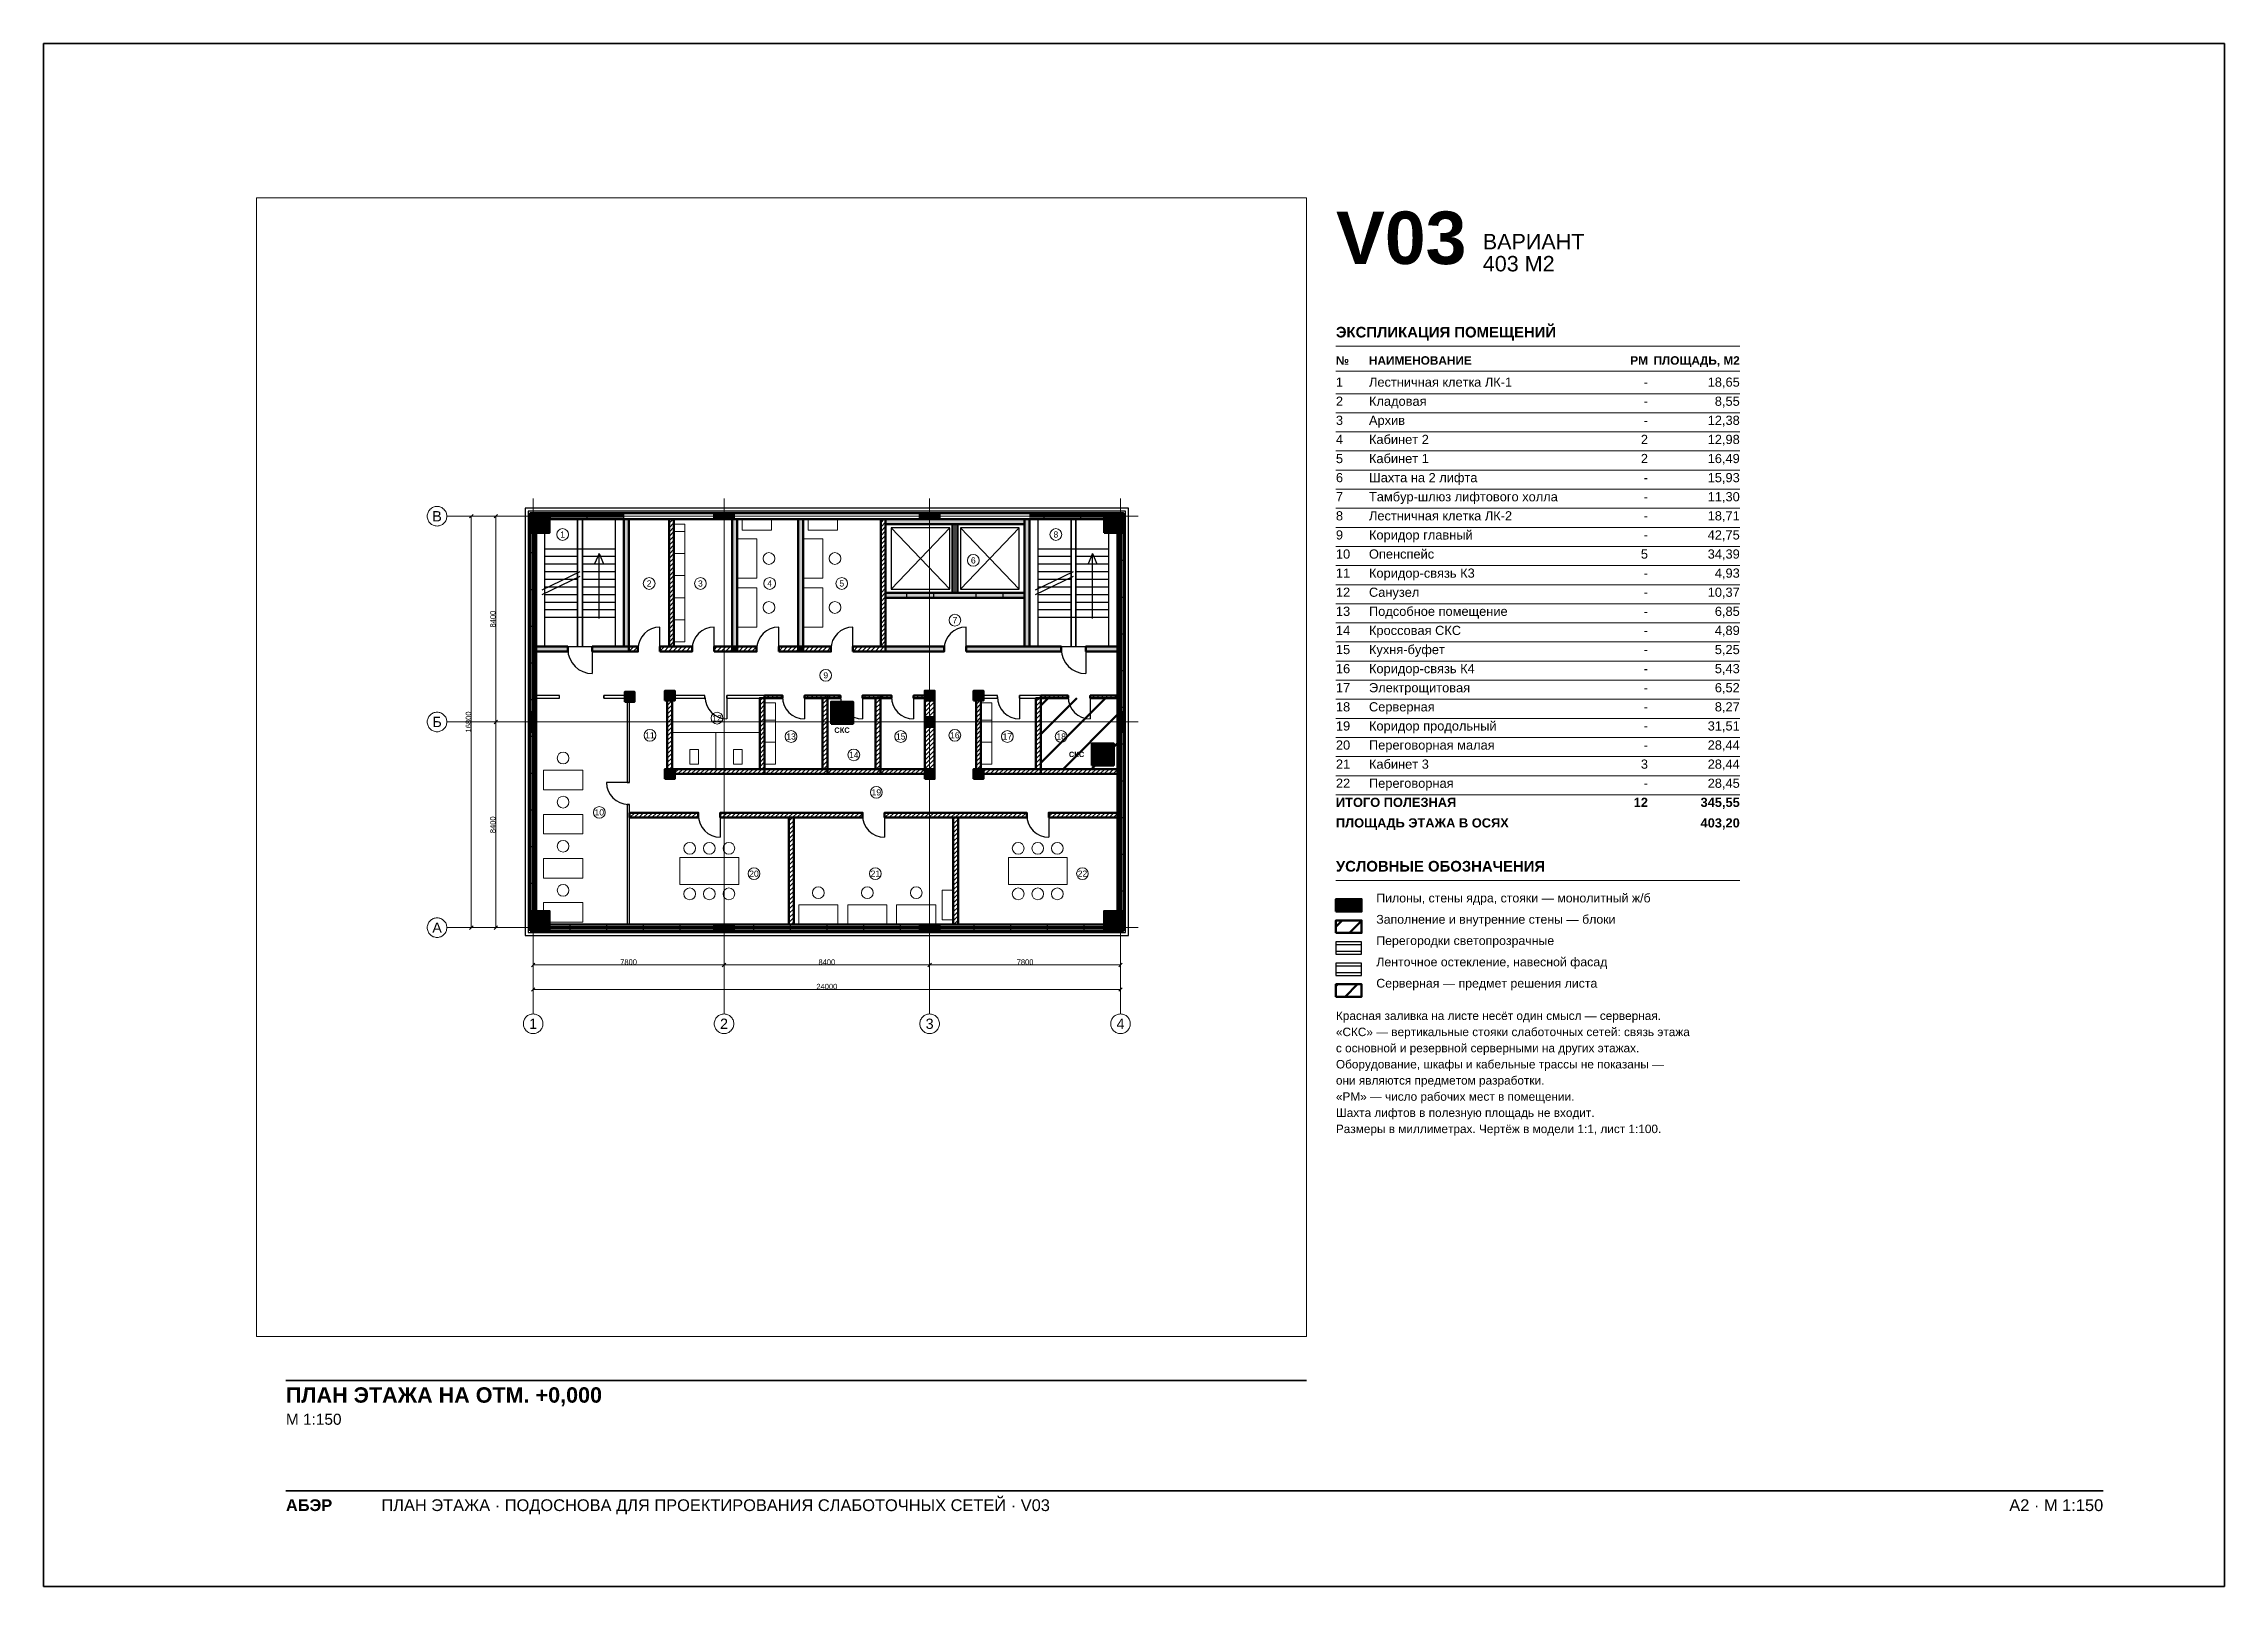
# Paper-space layout 'A2-1-100' of a CAD drawing. Header units: millimetres. Extents: x 0 to 594, y 0 to 420.
# The model-space entities are those that its viewports show. They can reach past a viewport. Long polylines and large blocks are cut down to what shows.
import ezdxf
from ezdxf.enums import TextEntityAlignment as Align

# ---------------------------------------------------------------- set-up
doc = ezdxf.new("R2010")
doc.units = ezdxf.units.MM
doc.linetypes.add('CENTER2', pattern=[2.541, 1.587, -0.318, 0.318, -0.318])
for name, color, linetype, lineweight in [('A-ANNO-LEGEND', 7, 'CONTINUOUS', 18), ('A-ANNO-NOTES', 8, 'CONTINUOUS', 13), ('A-ANNO-ROOM', 7, 'CONTINUOUS', 18), ('A-ANNO-TABLE', 7, 'CONTINUOUS', 18), ('A-DIMS', 8, 'CONTINUOUS', 13), ('A-DOOR', 3, 'CONTINUOUS', 25), ('A-ELEV', 7, 'CONTINUOUS', 25), ('A-FACADE-PANEL', 8, 'CONTINUOUS', 25), ('A-FURN', 8, 'CONTINUOUS', 18), ('A-GLAZ-RIBBON', 5, 'CONTINUOUS', 25), ('A-GRID', 8, 'CENTER2', 13), ('A-HATCH', 9, 'CONTINUOUS', 9), ('A-OUTLINE', 7, 'CONTINUOUS', 50), ('A-SANI', 8, 'CONTINUOUS', 18), ('A-STAIR', 7, 'CONTINUOUS', 25), ('A-TITLE', 7, 'CONTINUOUS', 35), ('A-VIEWPORT', 8, 'CONTINUOUS', 9), ('A-WALL-BLOCK', 9, 'CONTINUOUS', 50), ('A-WALL-GLASS', 4, 'CONTINUOUS', 25), ('A-WALL-RC', 7, 'CONTINUOUS', 50), ('E-SCS-RISER', 1, 'CONTINUOUS', 50), ('E-SERVER-ROOM', 1, 'CONTINUOUS', 50)]:
    doc.layers.add(name, color=color, linetype=linetype, lineweight=lineweight)
doc.styles.add('Arial', font='arial.ttf')
doc.styles.add('Arial-Bold', font='arialbd.ttf')
doc.styles.get("Standard").update_dxf_attribs({"font": 'arial.ttf'})

msp = doc.modelspace()

# ---------------------------------------------------------------- hatches: boundary and pattern name
at = {"layer": 'A-HATCH'}
h = msp.add_hatch(dxfattribs=at)
h.set_pattern_fill('ANSI31', scale=40)
h.paths.add_polyline_path([(5555, 11475), (5755, 11475), (5755, 16675), (5755, 16675), (5555, 16675), (5555, 16675)])
h = msp.add_hatch(dxfattribs=at)
h.set_pattern_fill('ANSI31', scale=40)
h.paths.add_polyline_path([(14203, 11475), (14403, 11475), (14403, 16675), (14403, 16675), (14203, 16675), (14203, 16675)])
h = msp.add_hatch(dxfattribs=at)
h.set_pattern_fill('ANSI31', scale=40)
h.paths.add_polyline_path([(3911, 11275), (4283, 11275), (4283, 11475), (3911, 11475)])
h = msp.add_hatch(dxfattribs=at)
h.set_pattern_fill('ANSI31', scale=40)
h.paths.add_polyline_path([(5183, 11275), (6495, 11275), (6495, 11475), (5183, 11475)])
h = msp.add_hatch(dxfattribs=at)
h.set_pattern_fill('ANSI31', scale=40)
h.paths.add_polyline_path([(7395, 11275), (8135, 11275), (8135, 11475), (7395, 11475)])
h = msp.add_hatch(dxfattribs=at)
h.set_pattern_fill('ANSI31', scale=40)
h.paths.add_polyline_path([(8335, 11275), (9133, 11275), (9133, 11475), (8335, 11475)])
h = msp.add_hatch(dxfattribs=at)
h.set_pattern_fill('ANSI31', scale=40)
h.paths.add_polyline_path([(10033, 11275), (10831, 11275), (10831, 11475), (10033, 11475)])
h = msp.add_hatch(dxfattribs=at)
h.set_pattern_fill('ANSI31', scale=40)
h.paths.add_polyline_path([(11031, 11275), (12167, 11275), (12167, 11475), (11031, 11475)])
h = msp.add_hatch(dxfattribs=at)
h.set_pattern_fill('ANSI31', scale=40)
h.paths.add_polyline_path([(13067, 11275), (14403, 11275), (14403, 11475), (13067, 11475)])
h = msp.add_hatch(dxfattribs=at)
h.set_pattern_fill('ANSI31', scale=40)
h.paths.add_polyline_path([(3843, 9375), (3943, 9375), (3943, 9475), (3843, 9475)])
h = msp.add_hatch(dxfattribs=at)
h.set_pattern_fill('ANSI31', scale=40)
h.paths.add_polyline_path([(5483, 6275), (5683, 6275), (5683, 9475), (5483, 9475)])
h = msp.add_hatch(dxfattribs=at)
h.set_pattern_fill('ANSI31', scale=40)
h.paths.add_polyline_path([(9259, 6475), (9459, 6475), (9459, 9375), (9259, 9375)])
h = msp.add_hatch(dxfattribs=at)
h.set_pattern_fill('ANSI31', scale=40)
h.paths.add_polyline_path([(9459, 9375), (10190, 9375), (10190, 9475), (9459, 9475)])
h = msp.add_hatch(dxfattribs=at)
h.set_pattern_fill('ANSI31', scale=40)
h.paths.add_polyline_path([(11090, 9375), (12022, 9375), (12022, 9475), (11090, 9475)])
h = msp.add_hatch(dxfattribs=at)
h.set_pattern_fill('ANSI31', scale=40)
h.paths.add_polyline_path([(11822, 6475), (12022, 6475), (12022, 9375), (11822, 9375)])
h = msp.add_hatch(dxfattribs=at)
h.set_pattern_fill('ANSI31', scale=40)
h.paths.add_polyline_path([(12022, 9375), (12556, 9375), (12556, 9475), (12022, 9475)])
h = msp.add_hatch(dxfattribs=at)
h.set_pattern_fill('ANSI31', scale=40)
h.paths.add_polyline_path([(13456, 9375), (14189, 9375), (14189, 9475), (13456, 9475)])
h = msp.add_hatch(dxfattribs=at)
h.set_pattern_fill('ANSI31', scale=40)
h.paths.add_polyline_path([(13989, 6475), (14189, 6475), (14189, 9375), (13989, 9375)])
h = msp.add_hatch(dxfattribs=at)
h.set_pattern_fill('ANSI31', scale=40)
h.paths.add_polyline_path([(14189, 9375), (14644, 9375), (14644, 9475), (14189, 9475)])
h = msp.add_hatch(dxfattribs=at)
h.set_pattern_fill('ANSI31', scale=40)
h.paths.add_polyline_path([(15544, 9375), (16000, 9375), (16000, 9475), (15544, 9475)])
h = msp.add_hatch(dxfattribs=at)
h.set_pattern_fill('ANSI31', scale=40)
h.paths.add_polyline_path([(16000, 6275), (16400, 6275), (16400, 9475), (16000, 9475)])
h = msp.add_hatch(dxfattribs=at)
h.set_pattern_fill('ANSI31', scale=40)
h.paths.add_polyline_path([(18096, 6275), (18296, 6275), (18296, 9475), (18096, 9475)])
h = msp.add_hatch(dxfattribs=at)
h.set_pattern_fill('ANSI31', scale=40)
h.paths.add_polyline_path([(20545, 6475), (20745, 6475), (20745, 9375), (20545, 9375)])
h = msp.add_hatch(dxfattribs=at)
h.set_pattern_fill('ANSI31', scale=40)
h.paths.add_polyline_path([(20745, 9375), (21860, 9375), (21860, 9475), (20745, 9475)])
h = msp.add_hatch(dxfattribs=at)
h.set_pattern_fill('ANSI31', scale=40)
h.paths.add_polyline_path([(22760, 9375), (23875, 9375), (23875, 9375), (23875, 9475), (23875, 9475), (22760, 9475)])
h = msp.add_hatch(dxfattribs=at)
h.set_pattern_fill('ANSI31', scale=40)
h.paths.add_polyline_path([(5683, 6275), (9459, 6275), (9459, 6475), (5683, 6475)])
h = msp.add_hatch(dxfattribs=at)
h.set_pattern_fill('ANSI31', scale=40)
h.paths.add_polyline_path([(9459, 6275), (12022, 6275), (12022, 6475), (9459, 6475)])
h = msp.add_hatch(dxfattribs=at)
h.set_pattern_fill('ANSI31', scale=40)
h.paths.add_polyline_path([(12022, 6275), (14189, 6275), (14189, 6475), (12022, 6475)])
h = msp.add_hatch(dxfattribs=at)
h.set_pattern_fill('ANSI31', scale=40)
h.paths.add_polyline_path([(14189, 6275), (16000, 6275), (16000, 6475), (14189, 6475)])
h = msp.add_hatch(dxfattribs=at)
h.set_pattern_fill('ANSI31', scale=40)
h.paths.add_polyline_path([(18296, 6275), (20745, 6275), (20745, 6475), (18296, 6475)])
h = msp.add_hatch(dxfattribs=at)
h.set_pattern_fill('ANSI31', scale=40)
h.paths.add_polyline_path([(20745, 6275), (23875, 6275), (23875, 6275), (23875, 6475), (23875, 6475), (20745, 6475)])
h = msp.add_hatch(dxfattribs=at)
h.set_pattern_fill('ANSI31', scale=40)
h.paths.add_polyline_path([(3943, 4494), (6748, 4494), (6748, 4694), (3943, 4694)])
h = msp.add_hatch(dxfattribs=at)
h.set_pattern_fill('ANSI31', scale=40)
h.paths.add_polyline_path([(7648, 4494), (13458, 4494), (13458, 4694), (7648, 4694)])
h = msp.add_hatch(dxfattribs=at)
h.set_pattern_fill('ANSI31', scale=40)
h.paths.add_polyline_path([(10453, 125), (10653, 125), (10653, 125), (10653, 4494), (10453, 4494), (10453, 125)])
h = msp.add_hatch(dxfattribs=at)
h.set_pattern_fill('ANSI31', scale=40)
h.paths.add_polyline_path([(14358, 4494), (20169, 4494), (20169, 4694), (14358, 4694)])
h = msp.add_hatch(dxfattribs=at)
h.set_pattern_fill('ANSI31', scale=40)
h.paths.add_polyline_path([(17163, 125), (17363, 125), (17363, 125), (17363, 4494), (17163, 4494), (17163, 125)])
h = msp.add_hatch(dxfattribs=at)
h.set_pattern_fill('ANSI31', scale=40)
h.paths.add_polyline_path([(21069, 4494), (23875, 4494), (23875, 4494), (23875, 4694), (23875, 4694), (21069, 4694)])
at = {"layer": 'A-WALL-RC'}
h = msp.add_hatch(color=7, dxfattribs=at)
h.dxf.hatch_style = 1
h.paths.add_polyline_path([(-125, 16125), (675, 16125), (675, 16925), (-125, 16925)])
h = msp.add_hatch(color=7, dxfattribs=at)
h.dxf.hatch_style = 1
h.paths.add_polyline_path([(3711, 11475), (3911, 11475), (3911, 16675), (3911, 16675), (3711, 16675), (3711, 16675)])
h = msp.add_hatch(color=7, dxfattribs=at)
h.dxf.hatch_style = 1
h.paths.add_polyline_path([(7400, 16675), (8200, 16675), (8200, 16925), (7400, 16925)])
h = msp.add_hatch(color=7, dxfattribs=at)
h.dxf.hatch_style = 1
h.paths.add_polyline_path([(8135, 11475), (8335, 11475), (8335, 16675), (8335, 16675), (8135, 16675), (8135, 16675)])
h = msp.add_hatch(color=7, dxfattribs=at)
h.dxf.hatch_style = 1
h.paths.add_polyline_path([(10831, 11475), (11031, 11475), (11031, 16675), (11031, 16675), (10831, 16675), (10831, 16675)])
h = msp.add_hatch(color=7, dxfattribs=at)
h.dxf.hatch_style = 1
h.paths.add_polyline_path([(14403, 16475), (20077, 16475), (20077, 16675), (20077, 16675), (14403, 16675), (14403, 16675)])
h = msp.add_hatch(color=7, dxfattribs=at)
h.dxf.hatch_style = 1
h.paths.add_polyline_path([(15800, 16675), (16600, 16675), (16600, 16925), (15800, 16925)])
h = msp.add_hatch(color=7, dxfattribs=at)
h.dxf.hatch_style = 1
h.paths.add_polyline_path([(17140, 13667), (17340, 13667), (17340, 16475), (17140, 16475)])
h = msp.add_hatch(color=7, dxfattribs=at)
h.dxf.hatch_style = 1
h.paths.add_polyline_path([(20077, 11475), (20277, 11475), (20277, 16675), (20277, 16675), (20077, 16675), (20077, 16675)])
h = msp.add_hatch(color=7, dxfattribs=at)
h.dxf.hatch_style = 1
h.paths.add_polyline_path([(23325, 16125), (24125, 16125), (24125, 16925), (23325, 16925)])
h = msp.add_hatch(color=7, dxfattribs=at)
h.dxf.hatch_style = 1
h.paths.add_polyline_path([(14403, 13467), (20077, 13467), (20077, 13667), (14403, 13667)])
h = msp.add_hatch(color=7, dxfattribs=at)
h.dxf.hatch_style = 1
h.paths.add_polyline_path([(125, 11275), (125, 11275), (1418, 11275), (1418, 11475), (125, 11475), (125, 11475)])
h = msp.add_hatch(color=7, dxfattribs=at)
h.dxf.hatch_style = 1
h.paths.add_polyline_path([(2418, 11275), (3911, 11275), (3911, 11475), (2418, 11475)])
h = msp.add_hatch(color=7, dxfattribs=at)
h.dxf.hatch_style = 1
h.paths.add_polyline_path([(8135, 11275), (8335, 11275), (8335, 11475), (8135, 11475)])
h = msp.add_hatch(color=7, dxfattribs=at)
h.dxf.hatch_style = 1
h.paths.add_polyline_path([(10831, 11275), (11031, 11275), (11031, 11475), (10831, 11475)])
h = msp.add_hatch(color=7, dxfattribs=at)
h.dxf.hatch_style = 1
h.paths.add_polyline_path([(14403, 11275), (16790, 11275), (16790, 11475), (14403, 11475)])
h = msp.add_hatch(color=7, dxfattribs=at)
h.dxf.hatch_style = 1
h.paths.add_polyline_path([(17690, 11275), (21576, 11275), (21576, 11475), (17690, 11475)])
h = msp.add_hatch(color=7, dxfattribs=at)
h.dxf.hatch_style = 1
h.paths.add_polyline_path([(22576, 11275), (23875, 11275), (23875, 11275), (23875, 11475), (23875, 11475), (22576, 11475)])
h = msp.add_hatch(color=7, dxfattribs=at)
h.dxf.hatch_style = 1
h.paths.add_polyline_path([(3743, 9225), (4143, 9225), (4143, 9625), (3743, 9625)])
h = msp.add_hatch(color=7, dxfattribs=at)
h.dxf.hatch_style = 1
h.paths.add_polyline_path([(5383, 9275), (5783, 9275), (5783, 9675), (5383, 9675)])
h = msp.add_hatch(color=7, dxfattribs=at)
h.dxf.hatch_style = 1
h.paths.add_polyline_path([(16000, 9275), (16400, 9275), (16400, 9675), (16000, 9675)])
h = msp.add_hatch(color=7, dxfattribs=at)
h.dxf.hatch_style = 1
h.paths.add_polyline_path([(17996, 9275), (18396, 9275), (18396, 9675), (17996, 9675)])
h = msp.add_hatch(color=7, dxfattribs=at)
h.dxf.hatch_style = 1
h.paths.add_polyline_path([(-125, 8000), (125, 8000), (125, 8800), (-125, 8800)])
h = msp.add_hatch(color=7, dxfattribs=at)
h.dxf.hatch_style = 1
h.paths.add_polyline_path([(16000, 8200), (16400, 8200), (16400, 8600), (16000, 8600)])
h = msp.add_hatch(color=7, dxfattribs=at)
h.dxf.hatch_style = 1
h.paths.add_polyline_path([(23875, 8000), (24125, 8000), (24125, 8800), (23875, 8800)])
h = msp.add_hatch(color=7, dxfattribs=at)
h.dxf.hatch_style = 1
h.paths.add_polyline_path([(5383, 6075), (5783, 6075), (5783, 6475), (5383, 6475)])
h = msp.add_hatch(color=7, dxfattribs=at)
h.dxf.hatch_style = 1
h.paths.add_polyline_path([(16000, 6075), (16400, 6075), (16400, 6475), (16000, 6475)])
h = msp.add_hatch(color=7, dxfattribs=at)
h.dxf.hatch_style = 1
h.paths.add_polyline_path([(17996, 6075), (18396, 6075), (18396, 6475), (17996, 6475)])
h = msp.add_hatch(color=7, dxfattribs=at)
h.dxf.hatch_style = 1
h.paths.add_polyline_path([(-125, -125), (675, -125), (675, 675), (-125, 675)])
h = msp.add_hatch(color=7, dxfattribs=at)
h.dxf.hatch_style = 1
h.paths.add_polyline_path([(7400, -125), (8200, -125), (8200, 125), (7400, 125)])
h = msp.add_hatch(color=7, dxfattribs=at)
h.dxf.hatch_style = 1
h.paths.add_polyline_path([(15800, -125), (16600, -125), (16600, 125), (15800, 125)])
h = msp.add_hatch(color=7, dxfattribs=at)
h.dxf.hatch_style = 1
h.paths.add_polyline_path([(23325, -125), (24125, -125), (24125, 675), (23325, 675)])
at = {"layer": 'E-SCS-RISER'}
h = msp.add_hatch(color=7, dxfattribs=at)
h.dxf.hatch_style = 1
h.paths.add_polyline_path([(12172, 8325), (13072, 8325), (13072, 9225), (12172, 9225)])
h = msp.add_hatch(color=7, dxfattribs=at)
h.dxf.hatch_style = 1
h.paths.add_polyline_path([(22825, 6625), (23725, 6625), (23725, 7525), (22825, 7525)])
at = {"layer": 'E-SERVER-ROOM'}
h = msp.add_hatch(dxfattribs=at)
h.set_pattern_fill('ANSI31', scale=260)
h.paths.add_polyline_path([(20745, 6475), (23875, 6475), (23875, 9375), (20745, 9375)])

# ---------------------------------------------------------------- linework, layer by layer
at = {"layer": 'A-ANNO-ROOM'}
for centre in [(1205, 16055), (21357, 16055), (17983, 14997), (4741, 14055), (6835, 14055), (9665, 14055), (12611, 14055), (17233, 12555), (11955, 10305), (4773, 7855), (7513, 8555), (10539, 7805), (15019, 7805), (17230, 7855), (19376, 7805), (21575, 7805), (13102, 7055), (14023, 5524), (2705, 4705), (9023, 2205), (13983, 2205), (22443, 2205)]:
    msp.add_circle(centre, 240, dxfattribs=at)
at = {"layer": 'A-DIMS'}
for p, q in [((-2596, 16729), (-2454, 16871)), ((-2525, 0), (-2525, 16800)), ((-1596, 16729), (-1454, 16871)), ((-1525, 8400), (-1525, 16800)), ((-1596, 8329), (-1454, 8471)), ((-1596, 8329), (-1454, 8471)), ((-1525, 0), (-1525, 8400)), ((-2596, -71), (-2454, 71)), ((-1596, -71), (-1454, 71)), ((-71, -1596), (71, -1454)), ((0, -1525), (7800, -1525)), ((7729, -1596), (7871, -1454)), ((7729, -1596), (7871, -1454)), ((7800, -1525), (16200, -1525)), ((16129, -1596), (16271, -1454)), ((16129, -1596), (16271, -1454)), ((16200, -1525), (24000, -1525)), ((23929, -1596), (24071, -1454)), ((-71, -2596), (71, -2454)), ((0, -2525), (24000, -2525)), ((23929, -2596), (24071, -2454))]:
    msp.add_line(p, q, dxfattribs=at)
at = {"layer": 'A-DOOR'}
for p, q in [((15272, 13467), (15272, 13667)), ((16372, 13467), (16372, 13667)), ((18108, 13467), (18108, 13667)), ((19208, 13467), (19208, 13667)), ((5183, 11375), (5183, 12275)), ((7395, 11375), (7395, 12275)), ((10033, 11375), (10033, 12275)), ((13067, 11375), (13067, 12275)), ((17690, 11375), (17690, 12275)), ((1418, 11275), (1418, 11475)), ((2418, 11275), (2418, 11475)), ((2418, 11375), (2418, 10375)), ((4283, 11275), (4283, 11475)), ((5183, 11275), (5183, 11475)), ((6495, 11275), (6495, 11475)), ((7395, 11275), (7395, 11475)), ((9133, 11275), (9133, 11475)), ((10033, 11275), (10033, 11475)), ((12167, 11275), (12167, 11475)), ((13067, 11275), (13067, 11475)), ((16790, 11275), (16790, 11475)), ((17690, 11275), (17690, 11475)), ((21576, 11275), (21576, 11475)), ((22576, 11275), (22576, 11475)), ((22576, 11375), (22576, 10375)), ((1084, 9375), (1084, 9475)), ((2884, 9375), (2884, 9475)), ((7021, 9375), (7021, 9475)), ((7921, 9375), (7921, 9475)), ((7921, 9425), (7921, 8525)), ((10190, 9375), (10190, 9475)), ((11090, 9375), (11090, 9475)), ((11090, 9425), (11090, 8525)), ((12556, 9375), (12556, 9475)), ((13456, 9375), (13456, 9475)), ((13456, 9425), (13456, 8525)), ((14644, 9375), (14644, 9475)), ((15544, 9375), (15544, 9475)), ((15544, 9425), (15544, 8525)), ((18970, 9375), (18970, 9475)), ((19870, 9375), (19870, 9475)), ((19870, 9425), (19870, 8525)), ((21860, 9375), (21860, 9475)), ((22760, 9375), (22760, 9475)), ((22760, 9425), (22760, 8525)), ((3893, 5934), (2993, 5934)), ((3843, 5934), (3943, 5934)), ((3843, 5034), (3943, 5034)), ((6748, 4494), (6748, 4694)), ((7648, 4494), (7648, 4694)), ((7648, 4594), (7648, 3694)), ((13458, 4494), (13458, 4694)), ((14358, 4494), (14358, 4694)), ((14358, 4594), (14358, 3694)), ((20169, 4494), (20169, 4694)), ((21069, 4494), (21069, 4694)), ((21069, 4594), (21069, 3694))]:
    msp.add_line(p, q, dxfattribs=at)
for centre, radius, start, end in [((5183, 11375), 900, 90, 180), ((7395, 11375), 900, 90, 180), ((10033, 11375), 900, 90, 180), ((13067, 11375), 900, 90, 180), ((17690, 11375), 900, 90, 180), ((2418, 11375), 1000, 180, -90), ((22576, 11375), 1000, 180, -90), ((7921, 9425), 900, 180, -90), ((11090, 9425), 900, 180, -90), ((13456, 9425), 900, 180, -90), ((15544, 9425), 900, 180, -90), ((19870, 9425), 900, 180, -90), ((22760, 9425), 900, 180, -90), ((3893, 5934), 900, 180, -90), ((7648, 4594), 900, 180, -90), ((14358, 4594), 900, 180, -90), ((21069, 4594), 900, 180, -90)]:
    msp.add_arc(centre, radius, start, end, dxfattribs=at)
at = {"layer": 'A-ELEV'}
for p, q in [((14622, 13821), (17022, 16321)), ((14622, 16321), (17022, 13821)), ((17240, 13667), (17240, 16475)), ((17458, 13821), (19858, 16321)), ((17458, 16321), (19858, 13821))]:
    msp.add_line(p, q, dxfattribs=at)
for points in [[(14622, 13821), (17022, 13821), (17022, 16321), (14622, 16321)], [(17458, 13821), (19858, 13821), (19858, 16321), (17458, 16321)]]:
    msp.add_lwpolyline(points, close=True, dxfattribs=at)
at = {"layer": 'A-FACADE-PANEL'}
for points in [[(-325, -325), (24325, -325), (24325, 17125), (-325, 17125)], [(-205, -205), (24205, -205), (24205, 17005), (-205, 17005)]]:
    msp.add_lwpolyline(points, close=True, dxfattribs=at)
at = {"layer": 'A-FURN'}
for p, q in [((5755, 16175), (6205, 16175)), ((5755, 15275), (6205, 15275)), ((5755, 14375), (6205, 14375)), ((5755, 13475), (6205, 13475)), ((5755, 12575), (6205, 12575)), ((9459, 8475), (9909, 8475)), ((18296, 8475), (18746, 8475)), ((9459, 7575), (9909, 7575)), ((18296, 7575), (18746, 7575))]:
    msp.add_line(p, q, dxfattribs=at)
for points in [[(5755, 11675), (6205, 11675), (6205, 16475), (5755, 16475)], [(8535, 16225), (9735, 16225), (9735, 16675), (8535, 16675)], [(11231, 16225), (12431, 16225), (12431, 16675), (11231, 16675)], [(8335, 14275), (9135, 14275), (9135, 15875), (8335, 15875)], [(11031, 14275), (11831, 14275), (11831, 15875), (11031, 15875)], [(8335, 12275), (9135, 12275), (9135, 13875), (8335, 13875)], [(11031, 12275), (11831, 12275), (11831, 13875), (11031, 13875)], [(9459, 6675), (9909, 6675), (9909, 9175), (9459, 9175)], [(18296, 6675), (18746, 6675), (18746, 9175), (18296, 9175)], [(425, 5625), (2025, 5625), (2025, 6425), (425, 6425)], [(425, 3825), (2025, 3825), (2025, 4625), (425, 4625)], [(425, 2025), (2025, 2025), (2025, 2825), (425, 2825)], [(5998, 1760), (8398, 1760), (8398, 2860), (5998, 2860)], [(19419, 1760), (21819, 1760), (21819, 2860), (19419, 2860)], [(425, 225), (2025, 225), (2025, 1025), (425, 1025)], [(10853, 125), (12453, 125), (12453, 925), (10853, 925)], [(12853, 125), (14453, 125), (14453, 925), (12853, 925)], [(14853, 125), (16453, 125), (16453, 925), (14853, 925)], [(16713, 325), (17163, 325), (17163, 1525), (16713, 1525)]]:
    msp.add_lwpolyline(points, close=True, dxfattribs=at)
for centre in [(9635, 15075), (12331, 15075), (9635, 13075), (12331, 13075), (1225, 6925), (1225, 5125), (1225, 3325), (6398, 3240), (7198, 3240), (7998, 3240), (19819, 3240), (20619, 3240), (21419, 3240), (1225, 1525), (6398, 1380), (7198, 1380), (7998, 1380), (11653, 1425), (13653, 1425), (15653, 1425), (19819, 1380), (20619, 1380), (21419, 1380)]:
    msp.add_circle(centre, 240, dxfattribs=at)
at = {"layer": 'A-GLAZ-RIBBON'}
for p, q in [((125, 16800), (-125, 16800)), ((-40, 16800), (-40, 0)), ((40, 16800), (40, 0)), ((3711, 16840), (125, 16840)), ((3711, 16760), (125, 16760)), ((711, 16675), (711, 16925)), ((2211, 16675), (2211, 16925)), ((3711, 16675), (3711, 16925)), ((23875, 16840), (20277, 16840)), ((23875, 16760), (20277, 16760)), ((20875, 16675), (20875, 16925)), ((22375, 16675), (22375, 16925)), ((23875, 16675), (23875, 16925)), ((23875, 16500), (24125, 16500)), ((23960, 0), (23960, 16800)), ((24040, 0), (24040, 16800)), ((125, 15300), (-125, 15300)), ((23875, 15000), (24125, 15000)), ((125, 13800), (-125, 13800)), ((23875, 13500), (24125, 13500)), ((125, 12300), (-125, 12300)), ((23875, 12000), (24125, 12000)), ((125, 10800), (-125, 10800)), ((23875, 10500), (24125, 10500)), ((125, 9300), (-125, 9300)), ((23875, 9000), (24125, 9000)), ((125, 7800), (-125, 7800)), ((23875, 7500), (24125, 7500)), ((125, 6300), (-125, 6300)), ((23875, 6000), (24125, 6000)), ((125, 4800), (-125, 4800)), ((23875, 4500), (24125, 4500)), ((125, 3300), (-125, 3300)), ((23875, 3000), (24125, 3000)), ((125, 1800), (-125, 1800)), ((23875, 1500), (24125, 1500)), ((125, 300), (-125, 300)), ((0, 125), (0, -125)), ((0, 40), (24000, 40)), ((1500, 125), (1500, -125)), ((3000, 125), (3000, -125)), ((4500, 125), (4500, -125)), ((6000, 125), (6000, -125)), ((7500, 125), (7500, -125)), ((9000, 125), (9000, -125)), ((10500, 125), (10500, -125)), ((12000, 125), (12000, -125)), ((13500, 125), (13500, -125)), ((15000, 125), (15000, -125)), ((16500, 125), (16500, -125)), ((18000, 125), (18000, -125)), ((19500, 125), (19500, -125)), ((21000, 125), (21000, -125)), ((22500, 125), (22500, -125)), ((23875, 0), (24125, 0)), ((24000, 125), (24000, -125)), ((0, -40), (24000, -40))]:
    msp.add_line(p, q, dxfattribs=at)
at = {"layer": 'A-GRID'}
for p, q in [((0, -3525), (0, 17525)), ((7800, -3525), (7800, 17525)), ((16200, -3525), (16200, 17525)), ((24000, -3525), (24000, 17525)), ((-3525, 16800), (24725, 16800)), ((-3525, 8400), (24725, 8400)), ((-3525, 0), (24725, 0))]:
    msp.add_line(p, q, dxfattribs=at)
for centre in [(-3925, 16800), (-3925, 8400), (-3925, 0), (0, -3925), (7800, -3925), (16200, -3925), (24000, -3925)]:
    msp.add_circle(centre, 400, dxfattribs=at)
at = {"layer": 'A-OUTLINE'}
for points in [[(-125, -125), (24125, -125), (24125, 16925), (-125, 16925)], [(125, 125), (23875, 125), (23875, 16675), (125, 16675)]]:
    msp.add_lwpolyline(points, close=True, dxfattribs=at)
at = {"layer": 'A-SANI'}
for points in [[(5683, 6475), (7471, 6475), (7471, 7975), (5683, 7975)], [(6397, 6675), (6757, 6675), (6757, 7275), (6397, 7275)], [(7471, 6475), (9259, 6475), (9259, 7975), (7471, 7975)], [(8185, 6675), (8545, 6675), (8545, 7275), (8185, 7275)]]:
    msp.add_lwpolyline(points, close=True, dxfattribs=at)
at = {"layer": 'A-STAIR'}
for p, q in [((468, 15475), (1818, 15475)), ((468, 15475), (3368, 15475)), ((468, 15164), (1818, 15164)), ((2018, 15475), (3368, 15475)), ((2018, 15164), (3368, 15164)), ((2693, 15275), (2513, 14855)), ((2693, 12625), (2693, 15275)), ((2693, 15275), (2873, 14855)), ((20626, 15475), (21976, 15475)), ((20626, 15475), (23526, 15475)), ((20626, 15164), (21976, 15164)), ((22176, 15475), (23526, 15475)), ((22176, 15164), (23526, 15164)), ((22851, 15275), (22671, 14855)), ((22851, 12625), (22851, 15275)), ((22851, 15275), (23031, 14855)), ((368, 13795), (1918, 14542)), ((368, 13608), (1918, 14355)), ((468, 14853), (1818, 14853)), ((468, 14542), (1818, 14542)), ((2018, 14853), (3368, 14853)), ((2018, 14542), (3368, 14542)), ((20526, 13795), (22076, 14542)), ((20526, 13608), (22076, 14355)), ((20626, 14853), (21976, 14853)), ((20626, 14542), (21976, 14542)), ((22176, 14853), (23526, 14853)), ((22176, 14542), (23526, 14542)), ((468, 14231), (1818, 14231)), ((468, 13919), (1818, 13919)), ((468, 13608), (1818, 13608)), ((2018, 14231), (3368, 14231)), ((2018, 13919), (3368, 13919)), ((2018, 13608), (3368, 13608)), ((20626, 14231), (21976, 14231)), ((20626, 13919), (21976, 13919)), ((20626, 13608), (21976, 13608)), ((22176, 14231), (23526, 14231)), ((22176, 13919), (23526, 13919)), ((22176, 13608), (23526, 13608)), ((468, 13297), (1818, 13297)), ((468, 12986), (1818, 12986)), ((468, 12675), (3368, 12675)), ((2018, 13297), (3368, 13297)), ((2018, 12986), (3368, 12986)), ((20626, 13297), (21976, 13297)), ((20626, 12986), (21976, 12986)), ((20626, 12675), (23526, 12675)), ((22176, 13297), (23526, 13297)), ((22176, 12986), (23526, 12986))]:
    msp.add_line(p, q, dxfattribs=at)
for points in [[(468, 11475), (1818, 11475), (1818, 16675), (468, 16675)], [(1818, 11475), (2018, 11475), (2018, 16675), (1818, 16675)], [(2018, 11475), (3368, 11475), (3368, 16675), (2018, 16675)], [(20626, 11475), (21976, 11475), (21976, 16675), (20626, 16675)], [(21976, 11475), (22176, 11475), (22176, 16675), (21976, 16675)], [(22176, 11475), (23526, 11475), (23526, 16675), (22176, 16675)]]:
    msp.add_lwpolyline(points, close=True, dxfattribs=at)
at = {"layer": 'A-WALL-BLOCK'}
for points in [[(5555, 11475), (5755, 11475), (5755, 16675), (5755, 16675), (5555, 16675), (5555, 16675)], [(14203, 11475), (14403, 11475), (14403, 16675), (14403, 16675), (14203, 16675), (14203, 16675)], [(3911, 11275), (4283, 11275), (4283, 11475), (3911, 11475)], [(5183, 11275), (6495, 11275), (6495, 11475), (5183, 11475)], [(7395, 11275), (8135, 11275), (8135, 11475), (7395, 11475)], [(8335, 11275), (9133, 11275), (9133, 11475), (8335, 11475)], [(10033, 11275), (10831, 11275), (10831, 11475), (10033, 11475)], [(11031, 11275), (12167, 11275), (12167, 11475), (11031, 11475)], [(13067, 11275), (14403, 11275), (14403, 11475), (13067, 11475)], [(3843, 9375), (3943, 9375), (3943, 9475), (3843, 9475)], [(5483, 6275), (5683, 6275), (5683, 9475), (5483, 9475)], [(9259, 6475), (9459, 6475), (9459, 9375), (9259, 9375)], [(9459, 9375), (10190, 9375), (10190, 9475), (9459, 9475)], [(11090, 9375), (12022, 9375), (12022, 9475), (11090, 9475)], [(11822, 6475), (12022, 6475), (12022, 9375), (11822, 9375)], [(12022, 9375), (12556, 9375), (12556, 9475), (12022, 9475)], [(13456, 9375), (14189, 9375), (14189, 9475), (13456, 9475)], [(13989, 6475), (14189, 6475), (14189, 9375), (13989, 9375)], [(14189, 9375), (14644, 9375), (14644, 9475), (14189, 9475)], [(15544, 9375), (16000, 9375), (16000, 9475), (15544, 9475)], [(16000, 6275), (16400, 6275), (16400, 9475), (16000, 9475)], [(18096, 6275), (18296, 6275), (18296, 9475), (18096, 9475)], [(20545, 6475), (20745, 6475), (20745, 9375), (20545, 9375)], [(20745, 9375), (21860, 9375), (21860, 9475), (20745, 9475)], [(22760, 9375), (23875, 9375), (23875, 9375), (23875, 9475), (23875, 9475), (22760, 9475)], [(5683, 6275), (9459, 6275), (9459, 6475), (5683, 6475)], [(9459, 6275), (12022, 6275), (12022, 6475), (9459, 6475)], [(12022, 6275), (14189, 6275), (14189, 6475), (12022, 6475)], [(14189, 6275), (16000, 6275), (16000, 6475), (14189, 6475)], [(18296, 6275), (20745, 6275), (20745, 6475), (18296, 6475)], [(20745, 6275), (23875, 6275), (23875, 6275), (23875, 6475), (23875, 6475), (20745, 6475)], [(3943, 4494), (6748, 4494), (6748, 4694), (3943, 4694)], [(7648, 4494), (13458, 4494), (13458, 4694), (7648, 4694)], [(10453, 125), (10653, 125), (10653, 125), (10653, 4494), (10453, 4494), (10453, 125)], [(14358, 4494), (20169, 4494), (20169, 4694), (14358, 4694)], [(17163, 125), (17363, 125), (17363, 125), (17363, 4494), (17163, 4494), (17163, 125)], [(21069, 4494), (23875, 4494), (23875, 4494), (23875, 4694), (23875, 4694), (21069, 4694)]]:
    msp.add_lwpolyline(points, close=True, dxfattribs=at)
at = {"layer": 'A-WALL-GLASS'}
for points in [[(125, 9375), (125, 9375), (1084, 9375), (1084, 9475), (125, 9475), (125, 9475)], [(2884, 9375), (3843, 9375), (3843, 9475), (2884, 9475)], [(3843, 5934), (3943, 5934), (3943, 9375), (3843, 9375)], [(5683, 9375), (7021, 9375), (7021, 9475), (5683, 9475)], [(7921, 9375), (9459, 9375), (9459, 9475), (7921, 9475)], [(18296, 9375), (18970, 9375), (18970, 9475), (18296, 9475)], [(19870, 9375), (20745, 9375), (20745, 9475), (19870, 9475)], [(3843, 125), (3943, 125), (3943, 125), (3943, 5034), (3843, 5034), (3843, 125)]]:
    msp.add_lwpolyline(points, close=True, dxfattribs=at)
at = {"layer": 'A-WALL-RC'}
for points in [[(-125, 16125), (675, 16125), (675, 16925), (-125, 16925)], [(3711, 11475), (3911, 11475), (3911, 16675), (3911, 16675), (3711, 16675), (3711, 16675)], [(7400, 16675), (8200, 16675), (8200, 16925), (7400, 16925)], [(8135, 11475), (8335, 11475), (8335, 16675), (8335, 16675), (8135, 16675), (8135, 16675)], [(10831, 11475), (11031, 11475), (11031, 16675), (11031, 16675), (10831, 16675), (10831, 16675)], [(14403, 16475), (20077, 16475), (20077, 16675), (20077, 16675), (14403, 16675), (14403, 16675)], [(15800, 16675), (16600, 16675), (16600, 16925), (15800, 16925)], [(17140, 13667), (17340, 13667), (17340, 16475), (17140, 16475)], [(20077, 11475), (20277, 11475), (20277, 16675), (20277, 16675), (20077, 16675), (20077, 16675)], [(23325, 16125), (24125, 16125), (24125, 16925), (23325, 16925)], [(14403, 13467), (20077, 13467), (20077, 13667), (14403, 13667)], [(125, 11275), (125, 11275), (1418, 11275), (1418, 11475), (125, 11475), (125, 11475)], [(2418, 11275), (3911, 11275), (3911, 11475), (2418, 11475)], [(8135, 11275), (8335, 11275), (8335, 11475), (8135, 11475)], [(10831, 11275), (11031, 11275), (11031, 11475), (10831, 11475)], [(14403, 11275), (16790, 11275), (16790, 11475), (14403, 11475)], [(17690, 11275), (21576, 11275), (21576, 11475), (17690, 11475)], [(22576, 11275), (23875, 11275), (23875, 11275), (23875, 11475), (23875, 11475), (22576, 11475)], [(3743, 9225), (4143, 9225), (4143, 9625), (3743, 9625)], [(5383, 9275), (5783, 9275), (5783, 9675), (5383, 9675)], [(16000, 9275), (16400, 9275), (16400, 9675), (16000, 9675)], [(17996, 9275), (18396, 9275), (18396, 9675), (17996, 9675)], [(-125, 8000), (125, 8000), (125, 8800), (-125, 8800)], [(16000, 8200), (16400, 8200), (16400, 8600), (16000, 8600)], [(23875, 8000), (24125, 8000), (24125, 8800), (23875, 8800)], [(5383, 6075), (5783, 6075), (5783, 6475), (5383, 6475)], [(16000, 6075), (16400, 6075), (16400, 6475), (16000, 6475)], [(17996, 6075), (18396, 6075), (18396, 6475), (17996, 6475)], [(-125, -125), (675, -125), (675, 675), (-125, 675)], [(7400, -125), (8200, -125), (8200, 125), (7400, 125)], [(15800, -125), (16600, -125), (16600, 125), (15800, 125)], [(23325, -125), (24125, -125), (24125, 675), (23325, 675)]]:
    msp.add_lwpolyline(points, close=True, dxfattribs=at)
at = {"layer": 'E-SCS-RISER'}
for points in [[(12172, 8325), (13072, 8325), (13072, 9225), (12172, 9225)], [(22825, 6625), (23725, 6625), (23725, 7525), (22825, 7525)]]:
    msp.add_lwpolyline(points, close=True, dxfattribs=at)

# ---------------------------------------------------------------- texts
at = {"layer": 'A-ANNO-ROOM'}
for s, p in [('1', (1205, 16055)), ('8', (21357, 16055)), ('6', (17983, 14997)), ('2', (4741, 14055)), ('3', (6835, 14055)), ('4', (9665, 14055)), ('5', (12611, 14055)), ('7', (17233, 12555)), ('9', (11955, 10305)), ('12', (7513, 8555)), ('11', (4773, 7855)), ('13', (10539, 7805)), ('14', (13102, 7055)), ('15', (15019, 7805)), ('16', (17230, 7855)), ('17', (19376, 7805)), ('18', (21575, 7805)), ('19', (14023, 5524)), ('10', (2705, 4705)), ('20', (9023, 2205)), ('21', (13983, 2205)), ('22', (22443, 2205))]:
    msp.add_text(s, height=250, dxfattribs=at).set_placement(p, align=Align.MIDDLE_CENTER)
at = {"layer": 'A-DIMS'}
for s, p in [('8400', (-1645, 12600)), ('16800', (-2645, 8400)), ('8400', (-1645, 4200))]:
    msp.add_text(s, height=220, rotation=90, dxfattribs=at).set_placement(p, align=Align.MIDDLE_CENTER)
for s, p in [('7800', (3900, -1405)), ('8400', (12000, -1405)), ('7800', (20100, -1405)), ('24000', (12000, -2405))]:
    msp.add_text(s, height=220, dxfattribs=at).set_placement(p, align=Align.MIDDLE_CENTER)
at = {"layer": 'A-GRID'}
for s, p in [('В', (-3925, 16800)), ('Б', (-3925, 8400)), ('А', (-3925, 0)), ('1', (0, -3925)), ('2', (7800, -3925)), ('3', (16200, -3925)), ('4', (24000, -3925))]:
    msp.add_text(s, height=420, dxfattribs=at).set_placement(p, align=Align.MIDDLE_CENTER)
at = {"layer": 'E-SCS-RISER', "style": 'Arial-Bold'}
for p in [(12622, 8065), (22205, 7075)]:
    msp.add_text('СКС', height=220, dxfattribs=at).set_placement(p, align=Align.MIDDLE_CENTER)

psp = doc.layouts.new('A2-1-100')

# ---------------------------------------------------------------- hatches: boundary and pattern name
at = {"layer": 'A-WALL-BLOCK'}
h = psp.add_hatch(dxfattribs=at)
h.set_pattern_fill('ANSI31', scale=1.2)
h.paths.add_polyline_path([(352, 177.9), (359, 177.9), (359, 181.3), (352, 181.3)])
at = {"layer": 'A-WALL-RC'}
h = psp.add_hatch(color=7, dxfattribs=at)
h.dxf.hatch_style = 1
h.paths.add_polyline_path([(352, 183.7), (359, 183.7), (359, 187.1), (352, 187.1)])
at = {"layer": 'E-SERVER-ROOM'}
h = psp.add_hatch(dxfattribs=at)
h.set_pattern_fill('ANSI31', scale=1.2)
h.paths.add_polyline_path([(352, 160.5), (359, 160.5), (359, 163.9), (352, 163.9)])

# ---------------------------------------------------------------- linework, layer by layer
at = {"layer": 'A-ANNO-LEGEND'}
psp.add_line((352, 192.2), (462, 192.2), dxfattribs=at)
at = {"layer": 'A-ANNO-NOTES'}
for p, q in [((352, 324.7), (462, 324.7)), ((352, 319.5), (462, 319.5)), ((352, 314.3), (462, 314.3)), ((352, 309.1), (462, 309.1)), ((352, 303.9), (462, 303.9)), ((352, 298.7), (462, 298.7)), ((352, 293.5), (462, 293.5)), ((352, 288.3), (462, 288.3)), ((352, 283.1), (462, 283.1)), ((352, 277.9), (462, 277.9)), ((352, 272.7), (462, 272.7)), ((352, 267.5), (462, 267.5)), ((352, 262.3), (462, 262.3)), ((352, 257.1), (462, 257.1)), ((352, 251.9), (462, 251.9)), ((352, 246.7), (462, 246.7)), ((352, 241.5), (462, 241.5)), ((352, 236.3), (462, 236.3)), ((352, 231.1), (462, 231.1)), ((352, 225.9), (462, 225.9)), ((352, 220.7), (462, 220.7)), ((352, 215.5), (462, 215.5))]:
    psp.add_line(p, q, dxfattribs=at)
at = {"layer": 'A-ANNO-TABLE'}
for p, q in [((352, 337.6), (462, 337.6)), ((352, 330.8), (462, 330.8)), ((352, 215.5), (462, 215.5))]:
    psp.add_line(p, q, dxfattribs=at)
at = {"layer": 'A-GLAZ-RIBBON'}
for p, q in [((352, 168.9), (359, 168.9)), ((352, 167.1), (359, 167.1))]:
    psp.add_line(p, q, dxfattribs=at)
psp.add_lwpolyline([(352, 166.3), (359, 166.3), (359, 169.7), (352, 169.7)], close=True, dxfattribs=at)
at = {"layer": 'A-TITLE'}
for p, q in [((66, 56), (344, 56)), ((66, 26), (561, 26))]:
    psp.add_line(p, q, dxfattribs=at)
psp.add_lwpolyline([(0, 0), (594, 0), (594, 420), (0, 420)], close=True, dxfattribs=at)
at = {"layer": 'A-WALL-BLOCK'}
psp.add_lwpolyline([(352, 177.9), (359, 177.9), (359, 181.3), (352, 181.3)], close=True, dxfattribs=at)
at = {"layer": 'A-WALL-GLASS'}
for p, q in [((352, 174.7), (359, 174.7)), ((352, 172.9), (359, 172.9))]:
    psp.add_line(p, q, dxfattribs=at)
psp.add_lwpolyline([(352, 172.1), (359, 172.1), (359, 175.5), (352, 175.5)], close=True, dxfattribs=at)
at = {"layer": 'A-WALL-RC'}
psp.add_lwpolyline([(352, 183.7), (359, 183.7), (359, 187.1), (352, 187.1)], close=True, dxfattribs=at)
at = {"layer": 'E-SERVER-ROOM'}
psp.add_lwpolyline([(352, 160.5), (359, 160.5), (359, 163.9), (352, 163.9)], close=True, dxfattribs=at)

# ---------------------------------------------------------------- texts
at = {"layer": 'A-ANNO-LEGEND'}
for s, height, style, p in [('УСЛОВНЫЕ ОБОЗНАЧЕНИЯ', 2.9, 'Arial-Bold', (352, 194.6)), ('Пилоны, стены ядра, стояки — монолитный ж/б', 2.4, 'Arial', (363, 186.2)), ('Заполнение и внутренние стены — блоки', 2.4, 'Arial', (363, 180.4)), ('Перегородки светопрозрачные', 2.4, 'Arial', (363, 174.6)), ('Ленточное остекление, навесной фасад', 2.4, 'Arial', (363, 168.8)), ('Серверная — предмет решения листа', 2.4, 'Arial', (363, 163))]:
    psp.add_text(s, height=height, dxfattribs=dict(at, style=style)).set_placement(p)
at = {"layer": 'A-ANNO-NOTES', "style": 'Arial'}
for s, p in [('Красная заливка на листе несёт один смысл — серверная.', (352, 154.2)), ('«СКС» — вертикальные стояки слаботочных сетей: связь этажа', (352, 149.8)), ('с основной и резервной серверными на других этажах.', (352, 145.4)), ('Оборудование, шкафы и кабельные трассы не показаны —', (352, 141)), ('они являются предметом разработки.', (352, 136.6)), ('«РМ» — число рабочих мест в помещении.', (352, 132.2)), ('Шахта лифтов в полезную площадь не входит.', (352, 127.8)), ('Размеры в миллиметрах. Чертёж в модели 1:1, лист 1:100.', (352, 123.4))]:
    psp.add_text(s, height=2.3, dxfattribs=at).set_placement(p)
at = {"layer": 'A-ANNO-TABLE'}
for s, height, style, p in [('ЭКСПЛИКАЦИЯ ПОМЕЩЕНИЙ', 2.9, 'Arial-Bold', (352, 340)), ('№', 2.3, 'Arial-Bold', (352, 332.6)), ('НАИМЕНОВАНИЕ', 2.3, 'Arial-Bold', (361, 332.6)), ('1', 2.5, 'Arial', (352, 326.6)), ('Лестничная клетка ЛК-1', 2.5, 'Arial', (361, 326.6)), ('2', 2.5, 'Arial', (352, 321.4)), ('Кладовая', 2.5, 'Arial', (361, 321.4)), ('3', 2.5, 'Arial', (352, 316.2)), ('Архив', 2.5, 'Arial', (361, 316.2)), ('4', 2.5, 'Arial', (352, 311)), ('Кабинет 2', 2.5, 'Arial', (361, 311)), ('5', 2.5, 'Arial', (352, 305.8)), ('6', 2.5, 'Arial', (352, 300.6)), ('Кабинет 1', 2.5, 'Arial', (361, 305.8)), ('Шахта на 2 лифта', 2.5, 'Arial', (361, 300.6)), ('7', 2.5, 'Arial', (352, 295.4)), ('Тамбур-шлюз лифтового холла', 2.5, 'Arial', (361, 295.4)), ('8', 2.5, 'Arial', (352, 290.2)), ('Лестничная клетка ЛК-2', 2.5, 'Arial', (361, 290.2)), ('9', 2.5, 'Arial', (352, 285)), ('Коридор главный', 2.5, 'Arial', (361, 285)), ('10', 2.5, 'Arial', (352, 279.8)), ('Опенспейс', 2.5, 'Arial', (361, 279.8)), ('11', 2.5, 'Arial', (352, 274.6)), ('Коридор-связь К3', 2.5, 'Arial', (361, 274.6)), ('12', 2.5, 'Arial', (352, 269.4)), ('Санузел', 2.5, 'Arial', (361, 269.4)), ('13', 2.5, 'Arial', (352, 264.2)), ('14', 2.5, 'Arial', (352, 259)), ('Подсобное помещение', 2.5, 'Arial', (361, 264.2)), ('Кроссовая СКС', 2.5, 'Arial', (361, 259)), ('15', 2.5, 'Arial', (352, 253.8)), ('Кухня-буфет', 2.5, 'Arial', (361, 253.8)), ('16', 2.5, 'Arial', (352, 248.6)), ('Коридор-связь К4', 2.5, 'Arial', (361, 248.6)), ('17', 2.5, 'Arial', (352, 243.4)), ('Электрощитовая', 2.5, 'Arial', (361, 243.4)), ('18', 2.5, 'Arial', (352, 238.2)), ('Серверная', 2.5, 'Arial', (361, 238.2)), ('19', 2.5, 'Arial', (352, 233)), ('Коридор продольный', 2.5, 'Arial', (361, 233)), ('20', 2.5, 'Arial', (352, 227.8)), ('Переговорная малая', 2.5, 'Arial', (361, 227.8)), ('21', 2.5, 'Arial', (352, 222.6)), ('22', 2.5, 'Arial', (352, 217.4)), ('Переговорная', 2.5, 'Arial', (361, 217.4)), ('Кабинет 3', 2.5, 'Arial', (361, 222.6)), ('ИТОГО ПОЛЕЗНАЯ', 2.5, 'Arial-Bold', (352, 212.2)), ('ПЛОЩАДЬ ЭТАЖА В ОСЯХ', 2.5, 'Arial-Bold', (352, 206.6))]:
    psp.add_text(s, height=height, dxfattribs=dict(at, style=style)).set_placement(p)
for s, height, style, p in [('РМ', 2.3, 'Arial-Bold', (437, 332.6)), ('ПЛОЩАДЬ, М2', 2.3, 'Arial-Bold', (462, 332.6)), ('-', 2.5, 'Arial', (437, 326.6)), ('18,65', 2.5, 'Arial', (462, 326.6)), ('-', 2.5, 'Arial', (437, 321.4)), ('8,55', 2.5, 'Arial', (462, 321.4)), ('-', 2.5, 'Arial', (437, 316.2)), ('12,38', 2.5, 'Arial', (462, 316.2)), ('2', 2.5, 'Arial', (437, 311)), ('12,98', 2.5, 'Arial', (462, 311)), ('2', 2.5, 'Arial', (437, 305.8)), ('16,49', 2.5, 'Arial', (462, 305.8)), ('15,93', 2.5, 'Arial', (462, 300.6)), ('-', 2.5, 'Arial', (437, 300.6)), ('11,30', 2.5, 'Arial', (462, 295.4)), ('-', 2.5, 'Arial', (437, 295.4)), ('-', 2.5, 'Arial', (437, 290.2)), ('18,71', 2.5, 'Arial', (462, 290.2)), ('-', 2.5, 'Arial', (437, 285)), ('42,75', 2.5, 'Arial', (462, 285)), ('5', 2.5, 'Arial', (437, 279.8)), ('34,39', 2.5, 'Arial', (462, 279.8)), ('-', 2.5, 'Arial', (437, 274.6)), ('4,93', 2.5, 'Arial', (462, 274.6)), ('-', 2.5, 'Arial', (437, 269.4)), ('10,37', 2.5, 'Arial', (462, 269.4)), ('-', 2.5, 'Arial', (437, 264.2)), ('4,89', 2.5, 'Arial', (462, 259)), ('6,85', 2.5, 'Arial', (462, 264.2)), ('-', 2.5, 'Arial', (437, 259)), ('5,25', 2.5, 'Arial', (462, 253.8)), ('-', 2.5, 'Arial', (437, 253.8)), ('-', 2.5, 'Arial', (437, 248.6)), ('5,43', 2.5, 'Arial', (462, 248.6)), ('-', 2.5, 'Arial', (437, 243.4)), ('6,52', 2.5, 'Arial', (462, 243.4)), ('-', 2.5, 'Arial', (437, 238.2)), ('8,27', 2.5, 'Arial', (462, 238.2)), ('-', 2.5, 'Arial', (437, 233)), ('31,51', 2.5, 'Arial', (462, 233)), ('-', 2.5, 'Arial', (437, 227.8)), ('28,44', 2.5, 'Arial', (462, 227.8)), ('3', 2.5, 'Arial', (437, 222.6)), ('28,44', 2.5, 'Arial', (462, 222.6)), ('28,45', 2.5, 'Arial', (462, 217.4)), ('12', 2.5, 'Arial-Bold', (437, 212.2)), ('-', 2.5, 'Arial', (437, 217.4)), ('345,55', 2.5, 'Arial-Bold', (462, 212.2)), ('403,20', 2.5, 'Arial-Bold', (462, 206.6))]:
    psp.add_text(s, height=height, dxfattribs=dict(at, style=style)).set_placement(p, align=Align.RIGHT)
at = {"layer": 'A-TITLE'}
for s, height, style, p in [('V03', 14.3, 'Arial-Bold', (352, 360)), ('ВАРИАНТ', 4.2, 'Arial', (392, 364)), ('403 М2', 4.2, 'Arial', (392, 358)), ('ПЛАН ЭТАЖА НА ОТМ. +0,000', 4.2, 'Arial-Bold', (66, 50)), ('М 1:150', 3, 'Arial', (66, 44)), ('ПЛАН ЭТАЖА · ПОДОСНОВА ДЛЯ ПРОЕКТИРОВАНИЯ СЛАБОТОЧНЫХ СЕТЕЙ · V03', 3.2, 'Arial', (92, 20.5)), ('АБЭР', 3.2, 'Arial-Bold', (66, 20.5))]:
    psp.add_text(s, height=height, dxfattribs=dict(at, style=style)).set_placement(p)
at = {"layer": 'A-TITLE', "style": 'Arial'}
psp.add_text('A2 · М 1:150', height=3.2, dxfattribs=at).set_placement((561, 20.5), align=Align.RIGHT)

# ---------------------------------------------------------------- viewports
at = {"layer": 'A-VIEWPORT'}
psp.add_viewport(center=(201, 223), size=(286, 310), view_center_point=(10150, 6550), view_height=46500, dxfattribs=at)

doc.saveas('drawing.dxf')
